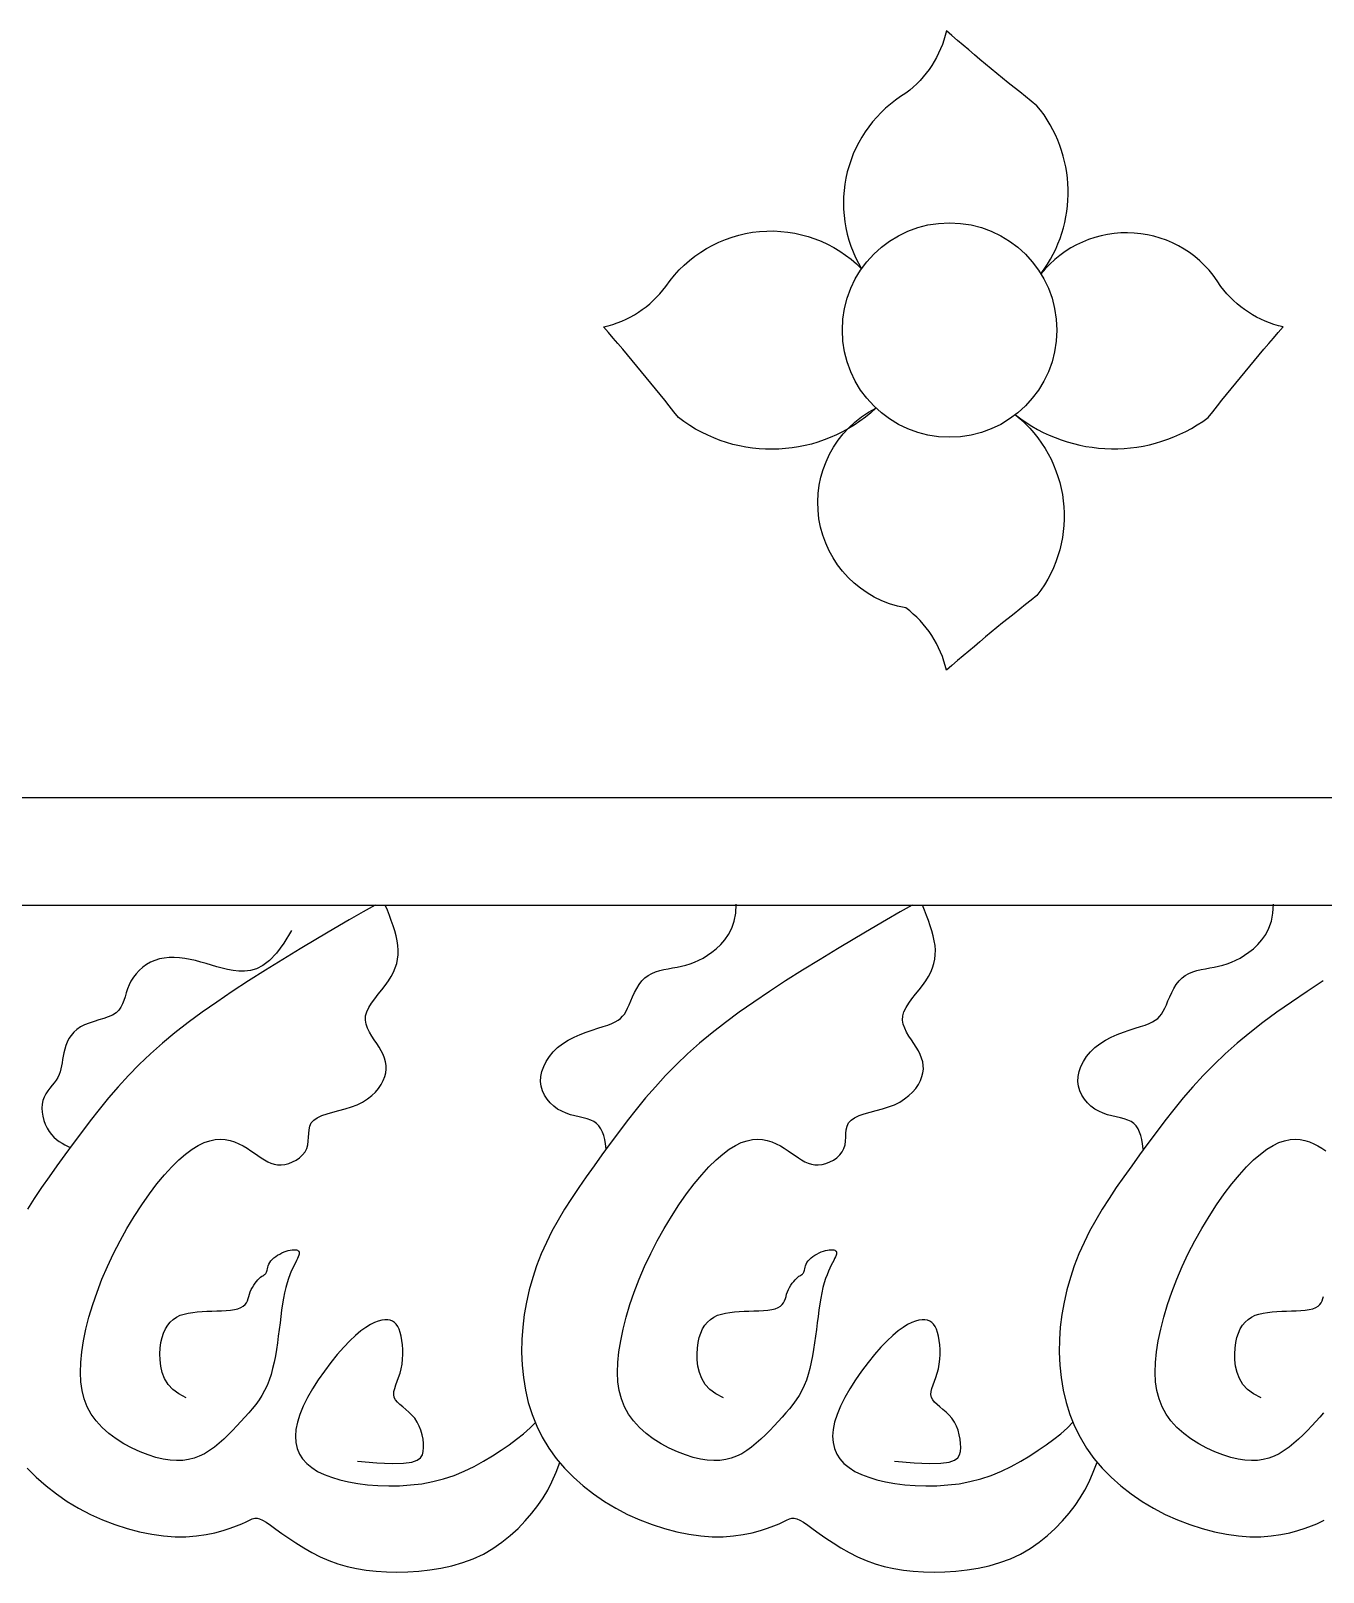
# Model space of a CAD drawing. Extents: x 1546 to 2300, y 2585 to 3453.
# Drawn here: x 1702.3 to 1821.6, y 2771.5 to 2913.7 of the extents above; entities that cross this region are included whole.
import ezdxf

# ---------------------------------------------------------------- set-up
doc = ezdxf.new("R2010")
doc.units = 0
doc.header["$LTSCALE"] = 100
doc.header["$MEASUREMENT"] = 0
for name, color, linetype in [('3', 3, 'CONTINUOUS'), ('4', 4, 'CONTINUOUS'), ('7', 7, 'CONTINUOUS')]:
    doc.layers.add(name, color=color, linetype=linetype)

msp = doc.modelspace()

# ---------------------------------------------------------------- linework, layer by layer
at = {"layer": '3'}
for points in [[(1716.68, 2787.58), (1715.98, 2787.92), (1715.42, 2788.33), (1714.99, 2788.81), (1714.68, 2789.35), (1714.46, 2789.91), (1714.32, 2790.49), (1714.26, 2791.06), (1714.24, 2791.63), (1714.27, 2792.16), (1714.34, 2792.66), (1714.44, 2793.12), (1714.57, 2793.54), (1714.75, 2793.93), (1714.96, 2794.27), (1715.2, 2794.56), (1715.47, 2794.81), (1715.78, 2795.02), (1716.11, 2795.18), (1716.48, 2795.3), (1716.86, 2795.39), (1717.27, 2795.45), (1717.69, 2795.5), (1718.13, 2795.53), (1718.58, 2795.55), (1719.03, 2795.56), (1719.49, 2795.58), (1719.93, 2795.59), (1720.36, 2795.62), (1720.76, 2795.66), (1721.13, 2795.72), (1721.45, 2795.79), (1721.72, 2795.89), (1721.94, 2796.02), (1722.1, 2796.17), (1722.22, 2796.34), (1722.32, 2796.53), (1722.39, 2796.73), (1722.45, 2796.93), (1722.51, 2797.14), (1722.58, 2797.35), (1722.68, 2797.56), (1722.78, 2797.76), (1722.9, 2797.96), (1723.03, 2798.14), (1723.16, 2798.3), (1723.29, 2798.45), (1723.41, 2798.58), (1723.53, 2798.69), (1723.64, 2798.78), (1723.74, 2798.84), (1723.82, 2798.9), (1723.89, 2798.94), (1723.96, 2798.99), (1724.01, 2799.04), (1724.06, 2799.09), (1724.09, 2799.16), (1724.12, 2799.25), (1724.15, 2799.36), (1724.17, 2799.48), (1724.21, 2799.62), (1724.25, 2799.76), (1724.31, 2799.9), (1724.38, 2800.05), (1724.48, 2800.2), (1724.61, 2800.34), (1724.76, 2800.48), (1724.93, 2800.61), (1725.11, 2800.73), (1725.31, 2800.84), (1725.51, 2800.94), (1725.71, 2801.03), (1725.9, 2801.1), (1726.09, 2801.16), (1726.27, 2801.2), (1726.44, 2801.22), (1726.59, 2801.24), (1726.73, 2801.23), (1726.85, 2801.22), (1726.95, 2801.19), (1727.02, 2801.14), (1727.08, 2801.09), (1727.11, 2801.02), (1727.11, 2800.94), (1727.1, 2800.84), (1727.07, 2800.72), (1727.01, 2800.58), (1726.94, 2800.42), (1726.85, 2800.24), (1726.75, 2800.03), (1726.63, 2799.8), (1726.5, 2799.54), (1726.37, 2799.25), (1726.24, 2798.93), (1726.11, 2798.57), (1725.98, 2798.17), (1725.86, 2797.74), (1725.75, 2797.27), (1725.66, 2796.76), (1725.57, 2796.23), (1725.48, 2795.66), (1725.4, 2795.08), (1725.33, 2794.48), (1725.25, 2793.88), (1725.17, 2793.26), (1725.09, 2792.65), (1725, 2792.04), (1724.9, 2791.44), (1724.78, 2790.85), (1724.65, 2790.28), (1724.5, 2789.73), (1724.33, 2789.2), (1724.14, 2788.7), (1723.91, 2788.23), (1723.66, 2787.79), (1723.39, 2787.37), (1723.09, 2786.96), (1722.77, 2786.56), (1722.44, 2786.17), (1722.09, 2785.78), (1721.72, 2785.38), (1721.34, 2784.97), (1720.95, 2784.56), (1720.55, 2784.15), (1720.14, 2783.75), (1719.71, 2783.37), (1719.27, 2783.02), (1718.82, 2782.69), (1718.36, 2782.41), (1717.88, 2782.18), (1717.39, 2781.99), (1716.88, 2781.86), (1716.35, 2781.79), (1715.78, 2781.77), (1715.18, 2781.81), (1714.55, 2781.91), (1713.88, 2782.07), (1713.16, 2782.29), (1712.42, 2782.58), (1711.67, 2782.93), (1710.92, 2783.33), (1710.2, 2783.78), (1709.52, 2784.28), (1708.9, 2784.83), (1708.36, 2785.43), (1707.9, 2786.06), (1707.54, 2786.74), (1707.26, 2787.46), (1707.06, 2788.23), (1706.94, 2789.04), (1706.9, 2789.91), (1706.93, 2790.83), (1707.02, 2791.8), (1707.18, 2792.83), (1707.41, 2793.9), (1707.69, 2795.02), (1708.04, 2796.17), (1708.44, 2797.33), (1708.89, 2798.52), (1709.4, 2799.7), (1709.95, 2800.89), (1710.56, 2802.06), (1711.2, 2803.2), (1711.88, 2804.31), (1712.57, 2805.38), (1713.27, 2806.38), (1713.97, 2807.31), (1714.67, 2808.15), (1715.34, 2808.9), (1715.99, 2809.54), (1716.61, 2810.07), (1717.21, 2810.51), (1717.78, 2810.86), (1718.32, 2811.12), (1718.85, 2811.3), (1719.35, 2811.4), (1719.83, 2811.44), (1720.28, 2811.41), (1720.72, 2811.32), (1721.14, 2811.19), (1721.54, 2811.02), (1721.93, 2810.82), (1722.29, 2810.6), (1722.64, 2810.37), (1722.97, 2810.14), (1723.29, 2809.92), (1723.59, 2809.72), (1723.89, 2809.53), (1724.19, 2809.36), (1724.48, 2809.23), (1724.79, 2809.13), (1725.1, 2809.08), (1725.43, 2809.07), (1725.78, 2809.11), (1726.13, 2809.2), (1726.49, 2809.34), (1726.83, 2809.51), (1727.14, 2809.73), (1727.41, 2809.98), (1727.64, 2810.27), (1727.8, 2810.58), (1727.9, 2810.91), (1727.94, 2811.26), (1727.96, 2811.61), (1727.98, 2811.97), (1728.01, 2812.31), (1728.09, 2812.64), (1728.22, 2812.94), (1728.45, 2813.2), (1728.77, 2813.42), (1729.19, 2813.61), (1729.67, 2813.78), (1730.21, 2813.93), (1730.77, 2814.08), (1731.35, 2814.24), (1731.92, 2814.42), (1732.46, 2814.62), (1732.95, 2814.87), (1733.39, 2815.15), (1733.79, 2815.46), (1734.13, 2815.79), (1734.43, 2816.13), (1734.67, 2816.49), (1734.86, 2816.85), (1735, 2817.21), (1735.09, 2817.56), (1735.12, 2817.9), (1735.12, 2818.24), (1735.06, 2818.58), (1734.97, 2818.91), (1734.84, 2819.25), (1734.68, 2819.58), (1734.48, 2819.92), (1734.26, 2820.26), (1734.03, 2820.61), (1733.8, 2820.96), (1733.58, 2821.31), (1733.4, 2821.68), (1733.28, 2822.05), (1733.21, 2822.42), (1733.23, 2822.81), (1733.34, 2823.2), (1733.53, 2823.59), (1733.78, 2824), (1734.08, 2824.4), (1734.4, 2824.81), (1734.73, 2825.22), (1735.05, 2825.63), (1735.34, 2826.04), (1735.6, 2826.44), (1735.81, 2826.84), (1735.97, 2827.24), (1736.1, 2827.64), (1736.18, 2828.05), (1736.23, 2828.46), (1736.24, 2828.88), (1736.21, 2829.31), (1736.14, 2829.75), (1736.04, 2830.2), (1735.92, 2830.66), (1735.77, 2831.13), (1735.6, 2831.61), (1735.43, 2832.09), (1735.24, 2832.57), (1735.04, 2833.05)], [(1755.43, 2810.51), (1755.43, 2810.56), (1755.37, 2811), (1755.3, 2811.4), (1755.21, 2811.77), (1755.09, 2812.1), (1754.95, 2812.4), (1754.77, 2812.66), (1754.56, 2812.88), (1754.31, 2813.06), (1754.01, 2813.2), (1753.68, 2813.32), (1753.32, 2813.41), (1752.93, 2813.5), (1752.53, 2813.59), (1752.13, 2813.7), (1751.73, 2813.84), (1751.33, 2814.01), (1750.95, 2814.22), (1750.6, 2814.49), (1750.27, 2814.79), (1749.99, 2815.13), (1749.75, 2815.5), (1749.57, 2815.9), (1749.45, 2816.32), (1749.39, 2816.76), (1749.41, 2817.22), (1749.51, 2817.69), (1749.67, 2818.16), (1749.9, 2818.62), (1750.2, 2819.07), (1750.55, 2819.49), (1750.96, 2819.89), (1751.42, 2820.25), (1751.92, 2820.57), (1752.47, 2820.85), (1753.03, 2821.09), (1753.59, 2821.31), (1754.14, 2821.5), (1754.67, 2821.67), (1755.16, 2821.83), (1755.6, 2821.97), (1755.97, 2822.12), (1756.28, 2822.26), (1756.54, 2822.42), (1756.76, 2822.59), (1756.95, 2822.78), (1757.12, 2822.99), (1757.27, 2823.24), (1757.41, 2823.52), (1757.56, 2823.85), (1757.71, 2824.21), (1757.88, 2824.59), (1758.06, 2824.97), (1758.26, 2825.35), (1758.48, 2825.71), (1758.73, 2826.04), (1759.01, 2826.32), (1759.31, 2826.55), (1759.65, 2826.74), (1760, 2826.88), (1760.38, 2827), (1760.77, 2827.09), (1761.17, 2827.16), (1761.57, 2827.24), (1761.98, 2827.31), (1762.38, 2827.4), (1762.78, 2827.5), (1763.18, 2827.63), (1763.58, 2827.78), (1763.98, 2827.95), (1764.38, 2828.16), (1764.78, 2828.41), (1765.19, 2828.69), (1765.6, 2829.02), (1766.01, 2829.4), (1766.39, 2829.84), (1766.73, 2830.34), (1767.03, 2830.92), (1767.26, 2831.57), (1767.4, 2832.3), (1767.45, 2833.13)], [(1766.27, 2787.58), (1765.57, 2787.92), (1765.01, 2788.33), (1764.58, 2788.81), (1764.27, 2789.35), (1764.05, 2789.91), (1763.91, 2790.49), (1763.85, 2791.06), (1763.83, 2791.63), (1763.86, 2792.16), (1763.93, 2792.66), (1764.03, 2793.12), (1764.17, 2793.54), (1764.34, 2793.93), (1764.55, 2794.27), (1764.79, 2794.56), (1765.06, 2794.81), (1765.37, 2795.02), (1765.71, 2795.18), (1766.07, 2795.3), (1766.45, 2795.39), (1766.86, 2795.45), (1767.28, 2795.5), (1767.72, 2795.53), (1768.17, 2795.55), (1768.62, 2795.56), (1769.08, 2795.58), (1769.52, 2795.59), (1769.95, 2795.62), (1770.35, 2795.66), (1770.72, 2795.72), (1771.04, 2795.79), (1771.31, 2795.89), (1771.53, 2796.02), (1771.69, 2796.17), (1771.81, 2796.34), (1771.91, 2796.53), (1771.98, 2796.73), (1772.04, 2796.93), (1772.1, 2797.14), (1772.18, 2797.35), (1772.27, 2797.56), (1772.37, 2797.76), (1772.49, 2797.96), (1772.62, 2798.14), (1772.75, 2798.3), (1772.88, 2798.45), (1773.01, 2798.58), (1773.12, 2798.69), (1773.23, 2798.78), (1773.33, 2798.84), (1773.41, 2798.9), (1773.49, 2798.94), (1773.55, 2798.99), (1773.6, 2799.04), (1773.65, 2799.09), (1773.68, 2799.16), (1773.71, 2799.25), (1773.74, 2799.36), (1773.77, 2799.48), (1773.8, 2799.62), (1773.84, 2799.76), (1773.9, 2799.9), (1773.97, 2800.05), (1774.07, 2800.2), (1774.2, 2800.34), (1774.35, 2800.48), (1774.52, 2800.61), (1774.7, 2800.73), (1774.9, 2800.84), (1775.1, 2800.94), (1775.3, 2801.03), (1775.49, 2801.1), (1775.68, 2801.16), (1775.86, 2801.2), (1776.03, 2801.22), (1776.18, 2801.24), (1776.32, 2801.23), (1776.44, 2801.22), (1776.54, 2801.19), (1776.62, 2801.14), (1776.67, 2801.09), (1776.7, 2801.02), (1776.71, 2800.94), (1776.69, 2800.84), (1776.66, 2800.72), (1776.6, 2800.58), (1776.53, 2800.42), (1776.44, 2800.24), (1776.34, 2800.03), (1776.22, 2799.8), (1776.1, 2799.54), (1775.96, 2799.25), (1775.83, 2798.93), (1775.7, 2798.57), (1775.57, 2798.17), (1775.45, 2797.74), (1775.34, 2797.27), (1775.25, 2796.76), (1775.16, 2796.23), (1775.07, 2795.66), (1775, 2795.08), (1774.92, 2794.48), (1774.84, 2793.88), (1774.76, 2793.26), (1774.68, 2792.65), (1774.59, 2792.04), (1774.49, 2791.44), (1774.37, 2790.85), (1774.24, 2790.28), (1774.1, 2789.73), (1773.92, 2789.2), (1773.73, 2788.7), (1773.5, 2788.23), (1773.25, 2787.79), (1772.98, 2787.37), (1772.68, 2786.96), (1772.37, 2786.56), (1772.03, 2786.17), (1771.68, 2785.78), (1771.31, 2785.38), (1770.94, 2784.97), (1770.55, 2784.56), (1770.14, 2784.15), (1769.73, 2783.75), (1769.3, 2783.37), (1768.86, 2783.02), (1768.41, 2782.69), (1767.95, 2782.41), (1767.48, 2782.18), (1766.98, 2781.99), (1766.47, 2781.86), (1765.94, 2781.79), (1765.37, 2781.77), (1764.77, 2781.81), (1764.14, 2781.91), (1763.47, 2782.07), (1762.75, 2782.29), (1762.01, 2782.58), (1761.26, 2782.93), (1760.52, 2783.33), (1759.79, 2783.78), (1759.12, 2784.28), (1758.5, 2784.83), (1757.95, 2785.43), (1757.5, 2786.06), (1757.13, 2786.74), (1756.85, 2787.46), (1756.65, 2788.23), (1756.53, 2789.04), (1756.49, 2789.91), (1756.52, 2790.83), (1756.61, 2791.8), (1756.78, 2792.83), (1757, 2793.9), (1757.28, 2795.02), (1757.63, 2796.17), (1758.03, 2797.33), (1758.48, 2798.52), (1758.99, 2799.7), (1759.55, 2800.89), (1760.15, 2802.06), (1760.79, 2803.2), (1761.47, 2804.31), (1762.16, 2805.38), (1762.86, 2806.38), (1763.56, 2807.31), (1764.26, 2808.15), (1764.93, 2808.9), (1765.58, 2809.54), (1766.2, 2810.07), (1766.8, 2810.51), (1767.37, 2810.86), (1767.91, 2811.12), (1768.44, 2811.3), (1768.94, 2811.4), (1769.42, 2811.44), (1769.88, 2811.41), (1770.31, 2811.32), (1770.73, 2811.19), (1771.14, 2811.02), (1771.52, 2810.82), (1771.88, 2810.6), (1772.23, 2810.37), (1772.56, 2810.14), (1772.88, 2809.92), (1773.18, 2809.72), (1773.48, 2809.53), (1773.78, 2809.36), (1774.07, 2809.23), (1774.38, 2809.13), (1774.69, 2809.08), (1775.02, 2809.07), (1775.37, 2809.11), (1775.72, 2809.2), (1776.08, 2809.34), (1776.42, 2809.51), (1776.73, 2809.73), (1777, 2809.98), (1777.23, 2810.27), (1777.39, 2810.58), (1777.49, 2810.91), (1777.54, 2811.26), (1777.55, 2811.61), (1777.57, 2811.97), (1777.6, 2812.31), (1777.68, 2812.64), (1777.81, 2812.94), (1778.04, 2813.2), (1778.36, 2813.42), (1778.78, 2813.61), (1779.26, 2813.78), (1779.8, 2813.93), (1780.37, 2814.08), (1780.94, 2814.24), (1781.51, 2814.42), (1782.05, 2814.62), (1782.54, 2814.87), (1782.98, 2815.15), (1783.38, 2815.46), (1783.72, 2815.79), (1784.02, 2816.13), (1784.26, 2816.49), (1784.45, 2816.85), (1784.59, 2817.21), (1784.68, 2817.56), (1784.72, 2817.9), (1784.71, 2818.24), (1784.66, 2818.58), (1784.56, 2818.91), (1784.43, 2819.25), (1784.27, 2819.58), (1784.07, 2819.92), (1783.85, 2820.26), (1783.62, 2820.61), (1783.39, 2820.96), (1783.17, 2821.31), (1783, 2821.68), (1782.87, 2822.05), (1782.8, 2822.42), (1782.82, 2822.81), (1782.93, 2823.2), (1783.12, 2823.59), (1783.37, 2824), (1783.67, 2824.4), (1783.99, 2824.81), (1784.32, 2825.22), (1784.64, 2825.63), (1784.94, 2826.04), (1785.19, 2826.44), (1785.4, 2826.84), (1785.56, 2827.24), (1785.69, 2827.64), (1785.77, 2828.05), (1785.82, 2828.46), (1785.83, 2828.88), (1785.8, 2829.31), (1785.73, 2829.75), (1785.63, 2830.2), (1785.51, 2830.66), (1785.36, 2831.13), (1785.2, 2831.61), (1785.02, 2832.09), (1784.83, 2832.57), (1784.64, 2833.05)], [(1805.03, 2810.46), (1805.02, 2810.56), (1804.96, 2811), (1804.89, 2811.4), (1804.8, 2811.77), (1804.68, 2812.1), (1804.54, 2812.4), (1804.36, 2812.66), (1804.15, 2812.88), (1803.9, 2813.06), (1803.6, 2813.2), (1803.27, 2813.32), (1802.91, 2813.41), (1802.52, 2813.5), (1802.13, 2813.59), (1801.72, 2813.7), (1801.32, 2813.84), (1800.92, 2814.01), (1800.54, 2814.22), (1800.19, 2814.49), (1799.87, 2814.79), (1799.58, 2815.13), (1799.34, 2815.5), (1799.16, 2815.9), (1799.04, 2816.32), (1798.98, 2816.76), (1799, 2817.22), (1799.1, 2817.69), (1799.26, 2818.16), (1799.49, 2818.62), (1799.79, 2819.07), (1800.14, 2819.49), (1800.55, 2819.89), (1801.01, 2820.25), (1801.52, 2820.57), (1802.06, 2820.85), (1802.62, 2821.09), (1803.18, 2821.31), (1803.73, 2821.5), (1804.26, 2821.67), (1804.75, 2821.83), (1805.19, 2821.97), (1805.56, 2822.12), (1805.87, 2822.26), (1806.13, 2822.42), (1806.35, 2822.59), (1806.54, 2822.78), (1806.71, 2822.99), (1806.86, 2823.24), (1807, 2823.52), (1807.15, 2823.85), (1807.3, 2824.21), (1807.47, 2824.59), (1807.65, 2824.97), (1807.85, 2825.35), (1808.07, 2825.71), (1808.32, 2826.04), (1808.6, 2826.32), (1808.9, 2826.55), (1809.24, 2826.74), (1809.59, 2826.88), (1809.97, 2827), (1810.36, 2827.09), (1810.76, 2827.16), (1811.16, 2827.24), (1811.57, 2827.31), (1811.97, 2827.4), (1812.37, 2827.5), (1812.77, 2827.63), (1813.17, 2827.78), (1813.57, 2827.95), (1813.97, 2828.16), (1814.37, 2828.41), (1814.78, 2828.69), (1815.19, 2829.02), (1815.6, 2829.4), (1815.98, 2829.84), (1816.33, 2830.34), (1816.62, 2830.92), (1816.85, 2831.57), (1816.99, 2832.3), (1817.04, 2833.13)], [(1726.38, 2830.7), (1725.67, 2829.52), (1725, 2828.61), (1724.36, 2827.93), (1723.75, 2827.46), (1723.17, 2827.16), (1722.6, 2827), (1722.05, 2826.94), (1721.52, 2826.96), (1721, 2827.01), (1720.49, 2827.11), (1719.98, 2827.22), (1719.49, 2827.36), (1718.99, 2827.5), (1718.5, 2827.65), (1718.01, 2827.79), (1717.52, 2827.92), (1717.03, 2828.03), (1716.54, 2828.11), (1716.05, 2828.17), (1715.57, 2828.2), (1715.1, 2828.2), (1714.64, 2828.15), (1714.2, 2828.07), (1713.77, 2827.94), (1713.37, 2827.77), (1713, 2827.56), (1712.65, 2827.3), (1712.33, 2827.02), (1712.04, 2826.71), (1711.79, 2826.38), (1711.57, 2826.03), (1711.39, 2825.67), (1711.25, 2825.31), (1711.13, 2824.95), (1711.03, 2824.59), (1710.92, 2824.25), (1710.8, 2823.92), (1710.64, 2823.62), (1710.44, 2823.35), (1710.19, 2823.11), (1709.86, 2822.9), (1709.48, 2822.73), (1709.06, 2822.58), (1708.61, 2822.44), (1708.16, 2822.3), (1707.71, 2822.15), (1707.28, 2821.99), (1706.9, 2821.8), (1706.56, 2821.57), (1706.28, 2821.31), (1706.04, 2821.02), (1705.84, 2820.72), (1705.68, 2820.4), (1705.55, 2820.07), (1705.45, 2819.74), (1705.37, 2819.42), (1705.31, 2819.1), (1705.26, 2818.79), (1705.21, 2818.5), (1705.16, 2818.21), (1705.1, 2817.93), (1705.03, 2817.66), (1704.93, 2817.4), (1704.81, 2817.14), (1704.65, 2816.9), (1704.47, 2816.65), (1704.28, 2816.41), (1704.08, 2816.15), (1703.88, 2815.89), (1703.71, 2815.62), (1703.56, 2815.32), (1703.44, 2815), (1703.38, 2814.66), (1703.35, 2814.3), (1703.37, 2813.92), (1703.43, 2813.55), (1703.53, 2813.17), (1703.66, 2812.81), (1703.82, 2812.47), (1704.01, 2812.16), (1704.22, 2811.88), (1704.45, 2811.63), (1704.7, 2811.42), (1704.95, 2811.23), (1705.21, 2811.06), (1705.47, 2810.91), (1705.72, 2810.78), (1705.95, 2810.66)], [(1821.66, 2786.17), (1821.31, 2785.78), (1820.94, 2785.38), (1820.57, 2784.97), (1820.18, 2784.56), (1819.77, 2784.15), (1819.36, 2783.75), (1818.93, 2783.37), (1818.49, 2783.02), (1818.04, 2782.69), (1817.58, 2782.41), (1817.11, 2782.18), (1816.61, 2781.99), (1816.1, 2781.86), (1815.57, 2781.79), (1815, 2781.77), (1814.4, 2781.81), (1813.77, 2781.91), (1813.1, 2782.07), (1812.38, 2782.29), (1811.64, 2782.58), (1810.89, 2782.93), (1810.15, 2783.33), (1809.42, 2783.78), (1808.75, 2784.28), (1808.13, 2784.83), (1807.58, 2785.43), (1807.13, 2786.06), (1806.76, 2786.74), (1806.48, 2787.46), (1806.28, 2788.23), (1806.16, 2789.04), (1806.12, 2789.91), (1806.15, 2790.83), (1806.24, 2791.8), (1806.41, 2792.83), (1806.63, 2793.9), (1806.91, 2795.02), (1807.26, 2796.17), (1807.66, 2797.33), (1808.11, 2798.52), (1808.62, 2799.7), (1809.18, 2800.89), (1809.78, 2802.06), (1810.42, 2803.2), (1811.1, 2804.31), (1811.79, 2805.38), (1812.49, 2806.38), (1813.19, 2807.31), (1813.89, 2808.15), (1814.56, 2808.9), (1815.21, 2809.54), (1815.83, 2810.07), (1816.43, 2810.51), (1817, 2810.86), (1817.55, 2811.12), (1818.07, 2811.3), (1818.57, 2811.4), (1819.05, 2811.44), (1819.51, 2811.41), (1819.94, 2811.32), (1820.36, 2811.19), (1820.77, 2811.02), (1821.15, 2810.82), (1821.51, 2810.6), (1821.86, 2810.37)], [(1815.9, 2787.58), (1815.2, 2787.92), (1814.64, 2788.33), (1814.21, 2788.81), (1813.9, 2789.35), (1813.68, 2789.91), (1813.55, 2790.49), (1813.48, 2791.06), (1813.46, 2791.63), (1813.49, 2792.16), (1813.56, 2792.66), (1813.66, 2793.12), (1813.8, 2793.54), (1813.97, 2793.93), (1814.18, 2794.27), (1814.42, 2794.56), (1814.69, 2794.81), (1815, 2795.02), (1815.34, 2795.18), (1815.7, 2795.3), (1816.08, 2795.39), (1816.49, 2795.45), (1816.91, 2795.5), (1817.35, 2795.53), (1817.8, 2795.55), (1818.25, 2795.56), (1818.71, 2795.58), (1819.15, 2795.59), (1819.58, 2795.62), (1819.98, 2795.66), (1820.35, 2795.72), (1820.67, 2795.79), (1820.94, 2795.89), (1821.16, 2796.02), (1821.32, 2796.17), (1821.44, 2796.34), (1821.54, 2796.53), (1821.61, 2796.73), (1821.67, 2796.93)], [(1732.47, 2781.71), (1734.28, 2781.57), (1735.69, 2781.51), (1736.74, 2781.53), (1737.5, 2781.63), (1738, 2781.8), (1738.31, 2782.02), (1738.47, 2782.3), (1738.55, 2782.62), (1738.58, 2782.97), (1738.57, 2783.36), (1738.53, 2783.76), (1738.45, 2784.16), (1738.33, 2784.57), (1738.18, 2784.96), (1737.99, 2785.33), (1737.77, 2785.68), (1737.51, 2785.98), (1737.23, 2786.25), (1736.94, 2786.5), (1736.66, 2786.72), (1736.4, 2786.94), (1736.17, 2787.16), (1735.99, 2787.38), (1735.87, 2787.61), (1735.83, 2787.87), (1735.85, 2788.14), (1735.92, 2788.43), (1736.02, 2788.75), (1736.15, 2789.09), (1736.28, 2789.45), (1736.41, 2789.83), (1736.52, 2790.24), (1736.6, 2790.67), (1736.65, 2791.12), (1736.68, 2791.57), (1736.67, 2792.02), (1736.64, 2792.45), (1736.59, 2792.87), (1736.52, 2793.25), (1736.43, 2793.6), (1736.33, 2793.9), (1736.21, 2794.15), (1736.06, 2794.36), (1735.9, 2794.52), (1735.72, 2794.64), (1735.51, 2794.72), (1735.27, 2794.76), (1735.01, 2794.76), (1734.72, 2794.73), (1734.4, 2794.65), (1734.05, 2794.52), (1733.67, 2794.33), (1733.25, 2794.07), (1732.8, 2793.74), (1732.31, 2793.33), (1731.78, 2792.82), (1731.21, 2792.23), (1730.62, 2791.55), (1730.02, 2790.82), (1729.43, 2790.04), (1728.86, 2789.22), (1728.34, 2788.4), (1727.87, 2787.59), (1727.47, 2786.79), (1727.16, 2786.04), (1726.93, 2785.33), (1726.8, 2784.65), (1726.75, 2784.02), (1726.79, 2783.43), (1726.92, 2782.88), (1727.13, 2782.38), (1727.42, 2781.92), (1727.8, 2781.5), (1728.26, 2781.12), (1728.8, 2780.78), (1729.41, 2780.49), (1730.09, 2780.23), (1730.84, 2780.01), (1731.64, 2779.82), (1732.5, 2779.67), (1733.41, 2779.55), (1734.37, 2779.47), (1735.36, 2779.44), (1736.37, 2779.45), (1737.39, 2779.52), (1738.42, 2779.64), (1739.43, 2779.83), (1740.43, 2780.09), (1741.4, 2780.41), (1742.34, 2780.8), (1743.25, 2781.23), (1744.12, 2781.71), (1744.95, 2782.21), (1745.73, 2782.72), (1746.48, 2783.24), (1747.17, 2783.75), (1747.81, 2784.25), (1748.43, 2784.79), (1748.9, 2785.29)], [(1782.06, 2781.71), (1783.87, 2781.57), (1785.28, 2781.51), (1786.34, 2781.53), (1787.09, 2781.63), (1787.59, 2781.8), (1787.9, 2782.02), (1788.06, 2782.3), (1788.14, 2782.62), (1788.17, 2782.97), (1788.16, 2783.36), (1788.12, 2783.76), (1788.04, 2784.16), (1787.93, 2784.57), (1787.77, 2784.96), (1787.59, 2785.33), (1787.36, 2785.68), (1787.1, 2785.98), (1786.82, 2786.25), (1786.53, 2786.5), (1786.25, 2786.72), (1785.99, 2786.94), (1785.76, 2787.16), (1785.58, 2787.38), (1785.46, 2787.61), (1785.42, 2787.87), (1785.44, 2788.14), (1785.51, 2788.43), (1785.61, 2788.75), (1785.74, 2789.09), (1785.87, 2789.45), (1786, 2789.83), (1786.11, 2790.24), (1786.19, 2790.67), (1786.24, 2791.12), (1786.27, 2791.57), (1786.26, 2792.02), (1786.23, 2792.45), (1786.18, 2792.87), (1786.11, 2793.25), (1786.03, 2793.6), (1785.92, 2793.9), (1785.8, 2794.15), (1785.65, 2794.36), (1785.49, 2794.52), (1785.31, 2794.64), (1785.1, 2794.72), (1784.86, 2794.76), (1784.6, 2794.76), (1784.31, 2794.73), (1783.99, 2794.65), (1783.64, 2794.52), (1783.26, 2794.33), (1782.84, 2794.07), (1782.39, 2793.74), (1781.9, 2793.33), (1781.37, 2792.82), (1780.8, 2792.23), (1780.21, 2791.55), (1779.61, 2790.82), (1779.02, 2790.04), (1778.45, 2789.22), (1777.93, 2788.4), (1777.46, 2787.59), (1777.06, 2786.79), (1776.75, 2786.04), (1776.52, 2785.33), (1776.39, 2784.65), (1776.34, 2784.02), (1776.38, 2783.43), (1776.51, 2782.88), (1776.72, 2782.38), (1777.01, 2781.92), (1777.39, 2781.5), (1777.86, 2781.12), (1778.39, 2780.78), (1779, 2780.49), (1779.68, 2780.23), (1780.43, 2780.01), (1781.23, 2779.82), (1782.09, 2779.67), (1783.01, 2779.55), (1783.96, 2779.47), (1784.95, 2779.44), (1785.96, 2779.45), (1786.98, 2779.52), (1788.01, 2779.64), (1789.02, 2779.83), (1790.02, 2780.09), (1790.99, 2780.41), (1791.93, 2780.8), (1792.84, 2781.23), (1793.71, 2781.71), (1794.54, 2782.21), (1795.33, 2782.72), (1796.07, 2783.24), (1796.76, 2783.75), (1797.41, 2784.25), (1798.02, 2784.79), (1798.52, 2785.32)]]:
    msp.add_lwpolyline(points, dxfattribs=at)
at = {"layer": '4'}
for p, q in [((1645.64, 2842.97), (2200.66, 2842.97)), ((1645.64, 2833.05), (2200.66, 2833.05))]:
    msp.add_line(p, q, dxfattribs=at)
for points in [[(1795.57, 2891.3, 0.346657), (1795.21, 2906.83, -0.012574), (1786.85, 2913.74, -0.178413), (1783.11, 2907.98, 0.415149), (1779.02, 2891.77)], [(1780.34, 2878.92, -0.367807), (1762.1, 2878.05, 0.012574), (1755.2, 2886.41, 0.178413), (1760.95, 2890.15, -0.471434), (1779.02, 2891.77, -0.267004)], [(1793.21, 2878.3, 0.337964), (1811.02, 2878.05, -0.012574), (1817.93, 2886.41, -0.178413), (1812.18, 2890.15, 0.523688), (1795.57, 2891.3, 0.261329)], [(1793.21, 2878.3, -0.410161), (1795.21, 2861.62, 0.012574), (1786.85, 2854.72, 0.178413), (1783.11, 2860.47, -0.719874), (1780.34, 2878.92)]]:
    msp.add_lwpolyline(points, format="xyb", dxfattribs=at)
msp.add_circle((1787.14, 2886.12), 9.9, dxfattribs=at)
at = {"layer": '7'}
for points in [[(1734.1, 2833.05), (1732.99, 2832.41), (1731.72, 2831.67), (1730.3, 2830.84), (1728.79, 2829.95), (1727.2, 2829), (1725.59, 2828.02), (1723.98, 2827.03), (1722.41, 2826.04), (1720.91, 2825.06), (1719.49, 2824.1), (1718.14, 2823.15), (1716.85, 2822.2), (1715.63, 2821.25), (1714.47, 2820.29), (1713.37, 2819.32), (1712.33, 2818.33), (1711.33, 2817.31), (1710.39, 2816.28), (1709.49, 2815.24), (1708.62, 2814.18), (1707.79, 2813.13), (1706.99, 2812.07), (1706.22, 2811.03), (1705.46, 2809.99), (1704.72, 2808.97), (1704.01, 2807.97), (1703.31, 2806.97), (1702.64, 2805.97), (1702.01, 2804.97)], [(1783.69, 2833.05), (1782.58, 2832.41), (1781.31, 2831.67), (1779.89, 2830.84), (1778.38, 2829.95), (1776.79, 2829), (1775.18, 2828.02), (1773.57, 2827.03), (1772, 2826.04), (1770.51, 2825.06), (1769.08, 2824.1), (1767.73, 2823.15), (1766.44, 2822.2), (1765.22, 2821.25), (1764.06, 2820.29), (1762.96, 2819.32), (1761.92, 2818.33), (1760.92, 2817.31), (1759.98, 2816.28), (1759.08, 2815.24), (1758.21, 2814.18), (1757.38, 2813.13), (1756.58, 2812.07), (1755.81, 2811.03), (1755.05, 2809.99), (1754.32, 2808.97), (1753.6, 2807.97), (1752.9, 2806.97), (1752.23, 2805.97), (1751.6, 2804.97), (1751, 2803.97), (1750.43, 2802.95), (1749.92, 2801.91), (1749.45, 2800.85), (1749.02, 2799.76), (1748.66, 2798.66), (1748.34, 2797.54), (1748.08, 2796.41), (1747.88, 2795.26), (1747.73, 2794.1), (1747.65, 2792.94), (1747.63, 2791.77), (1747.68, 2790.59), (1747.8, 2789.43), (1747.99, 2788.28), (1748.25, 2787.14), (1748.6, 2786.03), (1749.03, 2784.96), (1749.54, 2783.92), (1750.15, 2782.92), (1750.83, 2781.98), (1751.59, 2781.08), (1752.42, 2780.23), (1753.32, 2779.43), (1754.27, 2778.69), (1755.28, 2778), (1756.33, 2777.37), (1757.42, 2776.81), (1758.54, 2776.3), (1759.68, 2775.86), (1760.82, 2775.49), (1761.96, 2775.2), (1763.08, 2774.97), (1764.17, 2774.82), (1765.23, 2774.75), (1766.24, 2774.75), (1767.2, 2774.83), (1768.09, 2774.95), (1768.92, 2775.12), (1769.67, 2775.32), (1770.33, 2775.53), (1770.91, 2775.75), (1771.4, 2775.95), (1771.79, 2776.13), (1772.1, 2776.28), (1772.36, 2776.39), (1772.59, 2776.45), (1772.8, 2776.46), (1773.04, 2776.41), (1773.31, 2776.28), (1773.64, 2776.08), (1774.05, 2775.8), (1774.54, 2775.45), (1775.1, 2775.05), (1775.72, 2774.62), (1776.39, 2774.17), (1777.11, 2773.72), (1777.86, 2773.29), (1778.64, 2772.89), (1779.44, 2772.55), (1780.27, 2772.25), (1781.11, 2772.01), (1781.98, 2771.81), (1782.88, 2771.66), (1783.79, 2771.56), (1784.74, 2771.49), (1785.71, 2771.47), (1786.71, 2771.49), (1787.73, 2771.56), (1788.75, 2771.68), (1789.78, 2771.85), (1790.8, 2772.07), (1791.79, 2772.36), (1792.76, 2772.72), (1793.69, 2773.15), (1794.57, 2773.66), (1795.4, 2774.23), (1796.17, 2774.85), (1796.9, 2775.51), (1797.56, 2776.21), (1798.17, 2776.92), (1798.72, 2777.63), (1799.2, 2778.34), (1799.63, 2779.05), (1800.02, 2779.81), (1800.41, 2780.7), (1800.76, 2781.63)], [(1821.63, 2826.04), (1820.14, 2825.06), (1818.71, 2824.1), (1817.36, 2823.15), (1816.07, 2822.2), (1814.85, 2821.25), (1813.69, 2820.29), (1812.59, 2819.32), (1811.55, 2818.33), (1810.55, 2817.31), (1809.61, 2816.28), (1808.71, 2815.24), (1807.84, 2814.18), (1807.01, 2813.13), (1806.21, 2812.07), (1805.44, 2811.03), (1804.68, 2809.99), (1803.95, 2808.97), (1803.23, 2807.97), (1802.53, 2806.97), (1801.86, 2805.97), (1801.23, 2804.97), (1800.63, 2803.97), (1800.06, 2802.95), (1799.55, 2801.91), (1799.08, 2800.85), (1798.65, 2799.76), (1798.29, 2798.66), (1797.97, 2797.54), (1797.71, 2796.41), (1797.51, 2795.26), (1797.36, 2794.1), (1797.28, 2792.94), (1797.26, 2791.77), (1797.31, 2790.59), (1797.43, 2789.43), (1797.62, 2788.28), (1797.89, 2787.14), (1798.23, 2786.03), (1798.66, 2784.96), (1799.18, 2783.92), (1799.78, 2782.92), (1800.46, 2781.98), (1801.22, 2781.08), (1802.05, 2780.23), (1802.95, 2779.43), (1803.9, 2778.69), (1804.91, 2778), (1805.96, 2777.37), (1807.05, 2776.81), (1808.17, 2776.3), (1809.31, 2775.86), (1810.45, 2775.49), (1811.59, 2775.2), (1812.71, 2774.97), (1813.8, 2774.82), (1814.86, 2774.75), (1815.87, 2774.75), (1816.83, 2774.83), (1817.72, 2774.95), (1818.55, 2775.12), (1819.3, 2775.32), (1819.96, 2775.53), (1820.54, 2775.75), (1821.03, 2775.95), (1821.42, 2776.13), (1821.73, 2776.28)], [(1702, 2781.08), (1702.83, 2780.23), (1703.73, 2779.43), (1704.68, 2778.69), (1705.69, 2778), (1706.74, 2777.37), (1707.83, 2776.81), (1708.95, 2776.3), (1710.08, 2775.86), (1711.23, 2775.49), (1712.37, 2775.2), (1713.49, 2774.97), (1714.58, 2774.82), (1715.64, 2774.75), (1716.65, 2774.75), (1717.61, 2774.83), (1718.5, 2774.95), (1719.32, 2775.12), (1720.07, 2775.32), (1720.74, 2775.53), (1721.32, 2775.75), (1721.81, 2775.95), (1722.2, 2776.13), (1722.51, 2776.28), (1722.77, 2776.39), (1722.99, 2776.45), (1723.21, 2776.46), (1723.45, 2776.41), (1723.72, 2776.28), (1724.05, 2776.08), (1724.46, 2775.8), (1724.95, 2775.45), (1725.51, 2775.05), (1726.13, 2774.62), (1726.8, 2774.17), (1727.52, 2773.72), (1728.27, 2773.29), (1729.05, 2772.89), (1729.85, 2772.55), (1730.68, 2772.25), (1731.52, 2772.01), (1732.39, 2771.81), (1733.28, 2771.66), (1734.2, 2771.56), (1735.15, 2771.49), (1736.12, 2771.47), (1737.12, 2771.49), (1738.14, 2771.56), (1739.16, 2771.68), (1740.19, 2771.85), (1741.2, 2772.07), (1742.2, 2772.36), (1743.17, 2772.72), (1744.1, 2773.15), (1744.98, 2773.66), (1745.81, 2774.23), (1746.58, 2774.85), (1747.31, 2775.51), (1747.97, 2776.21), (1748.58, 2776.92), (1749.13, 2777.63), (1749.61, 2778.34), (1750.04, 2779.05), (1750.43, 2779.81), (1750.82, 2780.7), (1751.15, 2781.6)]]:
    msp.add_lwpolyline(points, dxfattribs=at)

doc.saveas('drawing.dxf')
